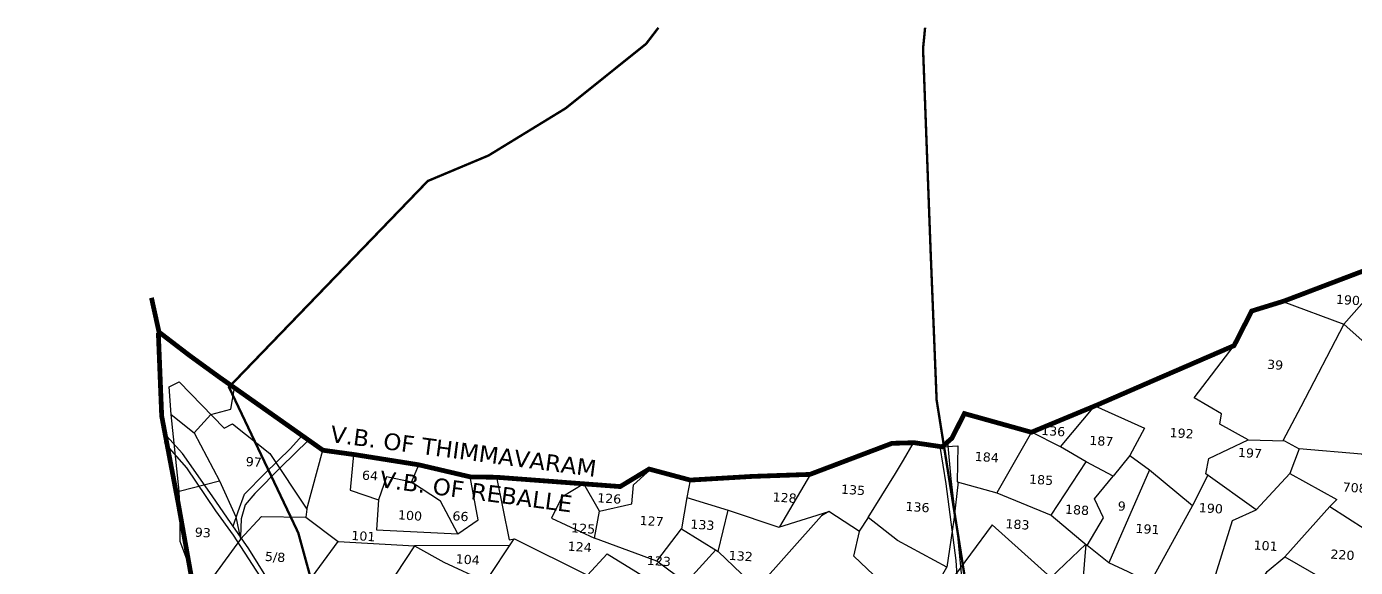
# Model space of a CAD drawing. Header units: inches. Extents: x 387175 to 391502, y 1838919 to 1843735.
# Drawn here: x 387175 to 389957, y 1842601 to 1843735 of the extents above; entities that cross this region are included whole.
import ezdxf

# ---------------------------------------------------------------- set-up
doc = ezdxf.new("R2010")
doc.units = ezdxf.units.IN
doc.header["$MEASUREMENT"] = 0
for name, color, linetype in [('BND', 6, 'Continuous'), ('ROAD', 1, 'Continuous'), ('ROADS', 50, 'Continuous'), ('SY.AREA', 7, 'Continuous'), ('TEXT', 7, 'Continuous')]:
    doc.layers.add(name, color=color, linetype=linetype)
doc.styles.get("Standard").update_dxf_attribs({"font": 'verdana.ttf'})

msp = doc.modelspace()

# ---------------------------------------------------------------- linework, layer by layer
at = {"const_width": 0.285}
msp.add_lwpolyline([(387175.6, 1838919.1), (391501.7, 1838919.1), (391501.7, 1843732.2), (387175.6, 1843732.2)], close=True, dxfattribs=at)
at = {"layer": 'BND', "lineweight": 30, "const_width": 10}
msp.add_lwpolyline([(390067.4, 1843258.4), (389808.1, 1843159.8), (389739.8, 1843138.7), (389702.9, 1843066.2), (389547.1, 1842998.7), (389418.1, 1842942.6), (389278.7, 1842884.7), (389138.3, 1842923.9), (389112.5, 1842872.4), (389091.7, 1842854.2), (389033.4, 1842862.8), (388986.8, 1842861.5), (388815.1, 1842796.4), (388694.7, 1842792.2), (388564.6, 1842784.5), (388478.5, 1842807.6), (388418, 1842770.9), (388158.9, 1842790.4), (388104.3, 1842791.2), (387996.3, 1842816.5), (387863.2, 1842837.7), (387795.8, 1842847), (387577.1, 1843001.5), (387515.5, 1843046.3), (387452.7, 1843094.5), (387452.7, 1843094.5), (387436.9, 1843166.4)], dxfattribs=at)
at = {"layer": 'BND', "lineweight": 30}
msp.add_lwpolyline([(387781.6, 1839801.2, 10, 10, 0), (387720, 1839833, 10, 10, 0), (387710.6, 1839944.8, 10, 10, 0), (387712.6, 1840024.2, 10, 10, 0), (387704, 1840092.3, 10, 10, 0), (387707.5, 1840231.6, 10, 10, 0), (387739.1, 1840390.2, 10, 10, 0), (387740.2, 1840433.5, 10, 10, 0), (387741, 1840464.8, 10, 10, 0), (387704.2, 1840474.3, 10, 10, 0), (387679.5, 1840735.7, 10, 10, 0), (387660.3, 1840916.2, 10, 10, 0), (387638.4, 1841100.8, 10, 10, 0), (387640.3, 1841176.2, 10, 10, 0), (387606.4, 1841338.3, 10, 10, 0), (387520.6, 1841707.1, 10, 10, 0), (387548.8, 1841875.9, 10, 10, 0), (387492.7, 1841947.5, 10, 10, 0), (387517, 1842311.7, 10, 10, 0), (387529.3, 1842532.2, 10, 10, 0), (387493.5, 1842732.8, 10, 10, 0), (387458.3, 1842918.7, 10, 10, 0), (387451.3, 1843093, 10, 10, 0), (387451.3, 1843093, 0, 0, 0)], format="xyseb", dxfattribs=at)
at = {"layer": 'ROAD'}
for points in [[(388109, 1841790.5), (388092.3, 1841834.9), (388071, 1841906.6), (388025.5, 1841956.1), (387981.4, 1842010.2), (387956.8, 1842071.3), (387934, 1842141.7), (387923.2, 1842186), (387898.2, 1842271.5), (387859.9, 1842314), (387822.5, 1842362.1), (387758.3, 1842460.8), (387702.6, 1842540.4), (387641, 1842640.5), (387596, 1842704.7), (387563.9, 1842751.7), (387502.2, 1842840.3), (387462.3, 1842884.2)], [(387607.6, 1842688.1), (387618.1, 1842718.8), (387631.6, 1842754.9), (387673.9, 1842798.2), (387728.1, 1842850.9), (387752.5, 1842877.6)], [(387463.6, 1842863.3), (387510.5, 1842809.9), (387571, 1842719.8), (387607.8, 1842668.8), (387655.4, 1842595.9), (387701.5, 1842525), (387739.4, 1842467.9), (387780.2, 1842399.5), (387816.2, 1842345.5), (387841.3, 1842317.5), (387871, 1842275), (387893, 1842254.9), (387910.6, 1842203.7), (387931.1, 1842120.3), (387958, 1842033.6), (387970, 1841992.2), (388026.3, 1841938.4), (388060.7, 1841905.3), (388076.1, 1841853.1), (388086.3, 1841806.4), (388096.2, 1841778.4), (388100.7, 1841773.8)], [(387765.7, 1842868.3), (387707.5, 1842811.5), (387653.6, 1842756.5), (387632.8, 1842732.5), (387624.8, 1842703.6), (387623.4, 1842665.6)], [(389212.9, 1842073.9), (389182.3, 1842091), (389167, 1842119.1), (389158.1, 1842156.9), (389151, 1842252.1), (389146.8, 1842308.8), (389131.1, 1842470.8), (389121.2, 1842615.7), (389100.1, 1842776.7), (389087.7, 1842854.8)], [(389103, 1842864), (389109.8, 1842786.9), (389124.1, 1842668.3), (389135.3, 1842553.3), (389144.2, 1842452.7), (389157.3, 1842297), (389168.7, 1842167.7), (389175.6, 1842121.1), (389186.2, 1842098.4), (389212.7, 1842076.9)]]:
    msp.add_lwpolyline(points, dxfattribs=at)
at = {"layer": 'ROADS', "color": 40, "const_width": 5}
for points in [[(387781.5, 1842537.7), (387744.2, 1842673.9), (387599.1, 1842979.3), (388015.3, 1843411.1), (388142.4, 1843464.5), (388303.8, 1843563.4), (388472.2, 1843698.4), (388498, 1843732.2)], [(389056.2, 1843732.2), (389051.9, 1843688.7), (389067.9, 1843259.8), (389080.3, 1842952.3), (389165.2, 1842417.2)]]:
    msp.add_lwpolyline(points, dxfattribs=at)
at = {"layer": 'SY.AREA'}
for points in [[(390166.3, 1843000.1), (390122.1, 1842942.2), (389932.6, 1843110.9), (390018.4, 1843208.3), (390071, 1843257.6)], [(389805.3, 1843158.9), (389932.6, 1843110.9), (389842.9, 1842938.3), (389805.2, 1842866.8)], [(389732.6, 1842868.9), (389672.9, 1842901.7), (389676.3, 1842923.6), (389619.3, 1842957.1), (389702.9, 1843066.2)], [(387477.8, 1842921.8), (387473.7, 1842979.9), (387495, 1842990.6), (387589, 1842893.6), (387606.7, 1842902.4), (387684.4, 1842840.5), (387762.3, 1842723.4), (387795.8, 1842847)], [(387526.5, 1842883.8), (387561.4, 1842922.1), (387602.9, 1842932.9), (387611, 1842977.5)], [(389411.5, 1842939.9), (389515.7, 1842893.4), (389484.4, 1842835.7), (389450, 1842792.9), (389393.2, 1842822.5), (389339.5, 1842854.2), (389411.5, 1842939.9)], [(387495.1, 1842761.1), (387477.8, 1842921.8), (387526.5, 1842883.8), (387579, 1842782.7)], [(389339.5, 1842854.2), (389278.7, 1842884.7), (389206.3, 1842757.5), (389320.1, 1842711.2), (389393.2, 1842822.5)], [(388936.8, 1842706.4), (388994.5, 1842798.1), (389011.2, 1842826.1), (389031, 1842861.1)], [(389091.7, 1842854.2), (389124.5, 1842856.3), (389123.5, 1842781.1), (389206.3, 1842757.5)], [(389819.5, 1842798.1), (389749.4, 1842722.1), (389643.9, 1842797.5), (389650.1, 1842830), (389732.6, 1842868.9), (389808.3, 1842866.7), (389839, 1842849.9)], [(390047.7, 1842803.3), (389969.9, 1842838.7), (389839, 1842849.9), (389819.5, 1842798.1), (389918.1, 1842744.1), (389903, 1842728.9), (390014.2, 1842657.9)], [(387860.1, 1842838.2), (387853.1, 1842763.7), (387912.2, 1842742.8), (387908.1, 1842680.6), (388078.2, 1842671.7), (388042.1, 1842740.1), (387981.5, 1842780.3), (387996.3, 1842816.5)], [(389484.4, 1842835.7), (389525.9, 1842805.7), (389440.7, 1842611.2), (389395.3, 1842647.7)], [(387981.5, 1842780.3), (387928.8, 1842791.5), (387912.2, 1842742.8)], [(388078.2, 1842671.7), (388120.4, 1842701.5), (388104.3, 1842791.2)], [(388158.9, 1842790.4), (388185.9, 1842659.6), (388196.8, 1842661.6), (388349.7, 1842585.2), (388390.9, 1842630.2), (388562, 1842524.4), (388570.4, 1842504.6), (388617.2, 1842429.1), (388712.5, 1842314.8), (388728.5, 1842332.6), (388742.8, 1842342.5)], [(388495, 1842614.7), (388364.1, 1842662.8), (388374.5, 1842719.2), (388442.7, 1842734.9), (388445.9, 1842774.3), (388481.5, 1842806.8)], [(388816.2, 1842796.8), (388751.6, 1842686.4)], [(389320.1, 1842711.2), (389395.3, 1842647.7), (389429.3, 1842705.2), (389411.1, 1842745.4), (389450, 1842792.9)], [(389525.9, 1842805.7), (389615.7, 1842731.4), (389527.3, 1842570), (389481.1, 1842592.5), (389440.7, 1842611.2)], [(389648, 1842794.6), (389615.7, 1842731.4)], [(387606.8, 1842516.6), (387566.7, 1842583.1), (387526.6, 1842577.9), (387496.8, 1842655.9), (387497.3, 1842707.7), (387495.1, 1842761.1), (387579, 1842782.7), (387613.2, 1842707.3), (387623, 1842660.5), (387566.7, 1842583.1)], [(388374.5, 1842719.2), (388342, 1842776.7), (388295.8, 1842748.5), (388274.1, 1842704.9), (388364.1, 1842662.8)], [(388564.6, 1842784.5), (388557.5, 1842748.2), (388643.7, 1842721.7)], [(389125.1, 1842780.7), (389116.6, 1842701.2), (389101.8, 1842601.9), (388998.6, 1842658.1), (388936.8, 1842706.4), (388918.1, 1842677.6)], [(388557.5, 1842748.2), (388546.5, 1842682.5), (388623.3, 1842635.1)], [(387623, 1842660.5), (387667.3, 1842708), (387759.7, 1842707), (387827.7, 1842656)], [(387762.3, 1842723.4), (387759.7, 1842707)], [(388703.7, 1842557.4), (388623.3, 1842635.1), (388643.7, 1842721.7), (388750.2, 1842685.9), (388854.6, 1842718.8)], [(388962.2, 1842572.6), (388907.1, 1842625.2), (388919.1, 1842677), (388854.6, 1842718.8), (388839.2, 1842709.7), (388703.7, 1842557.4), (388782.6, 1842458.1), (388852.7, 1842412.4)], [(389645.5, 1842524.7), (389699.9, 1842699.7), (389749.4, 1842722.1)], [(389903, 1842728.9), (389809.3, 1842623.8)], [(388618.2, 1842638.2), (388555.2, 1842569.2), (388495, 1842614.7), (388546.5, 1842682.5)], [(389392.7, 1842649.9), (389319.1, 1842580.5), (389196.5, 1842690.4), (389105.9, 1842567.5), (389144.3, 1842558.3), (389173.6, 1842544.3), (389261.2, 1842476.2), (389319.1, 1842580.5)], [(387674.2, 1842370.7), (387808.8, 1842322.8), (387847, 1842433.6), (387680.4, 1842466), (387725.6, 1842517), (387827.7, 1842656), (387987.8, 1842647), (387847, 1842433.6), (387928.1, 1842371.7), (387918.2, 1842298.9), (387914.9, 1842247.9), (387898.8, 1842228.7), (387816.6, 1842271.8), (387808.8, 1842322.8)], [(388195.3, 1842661.3), (388135.8, 1842571.9), (388105.3, 1842516.8), (388236.4, 1842433.5)], [(389392.7, 1842649.9), (389378.4, 1842480), (389460.9, 1842456.6), (389529.8, 1842436.1), (389527.3, 1842570), (389640.2, 1842523.3)], [(388186.2, 1842647.6), (387987.8, 1842647), (388049.1, 1842612.3), (388135.8, 1842571.9)], [(389635.5, 1842400.1), (389640.2, 1842523.3), (389707.9, 1842488.6), (389772.4, 1842593.3), (389809.3, 1842623.8), (389888.3, 1842578.4), (389790.7, 1842438.9)], [(389039.1, 1842492.5), (389101.8, 1842601.9)]]:
    msp.add_lwpolyline(points, dxfattribs=at)

# ---------------------------------------------------------------- texts
at = {"layer": 'TEXT'}
for s, height, p in [('190', 19.24, (389915.5, 1843154)), ('39', 19.24, (389771.5, 1843017.7)), ('136', 19.24, (389298.6, 1842879.3)), ('187', 19.24, (389399.4, 1842858.5)), ('192', 19.24, (389567.4, 1842874.7)), ('197', 19.24, (389710.4, 1842833.3)), ('97', 19.24, (387633.7, 1842814.1)), ('184', 19.24, (389159.6, 1842824.8)), ('64', 19.24, (387877.1, 1842785.6)), ('185', 19.24, (389273.3, 1842777.2)), ('135', 19.24, (388879.7, 1842756.1)), ('708', 19.24, (389929.6, 1842760.6)), ('126', 19.24, (388369.3, 1842738.1)), ('128', 19.24, (388736.5, 1842739.8)), ('136', 19.24, (389014.6, 1842720.1)), ('188', 19.24, (389348.5, 1842714.2)), ('9', 19.2, (389458.8, 1842720.9)), ('190', 19.24, (389628.6, 1842717.5)), ('100', 19.24, (387952.4, 1842702.4)), ('66', 19.24, (388066.4, 1842700.3)), ('127', 19.24, (388458.1, 1842690.7)), ('93', 19.24, (387527, 1842666.2)), ('101', 19.24, (387854.7, 1842659.2)), ('125', 19.24, (388314.8, 1842675.3)), ('133', 19.24, (388564.3, 1842683)), ('183', 19.24, (389223.8, 1842683.8)), ('191', 19.24, (389496, 1842674.1)), ('124', 19.24, (388307.6, 1842636.7)), ('101', 19.24, (389743.2, 1842639.1)), ('5/8', 19.24, (387673.9, 1842615.3)), ('104', 19.24, (388073.1, 1842610.2)), ('123', 19.24, (388473.2, 1842607.1)), ('132', 19.24, (388644.6, 1842617.5)), ('220', 19.24, (389904, 1842620.1))]:
    msp.add_text(s, height=height, rotation=356.2839, dxfattribs=at).set_placement(p)
at = {"layer": 'TEXT', "color": 6}
for s, p in [('V.B. OF THIMMAVARAM', (387809.7, 1842864.4)), ('V.B. OF REBALLE', (387913.1, 1842769.8))]:
    msp.add_text(s, height=35, rotation=352.4808, dxfattribs=at).set_placement(p)

doc.saveas('drawing.dxf')
